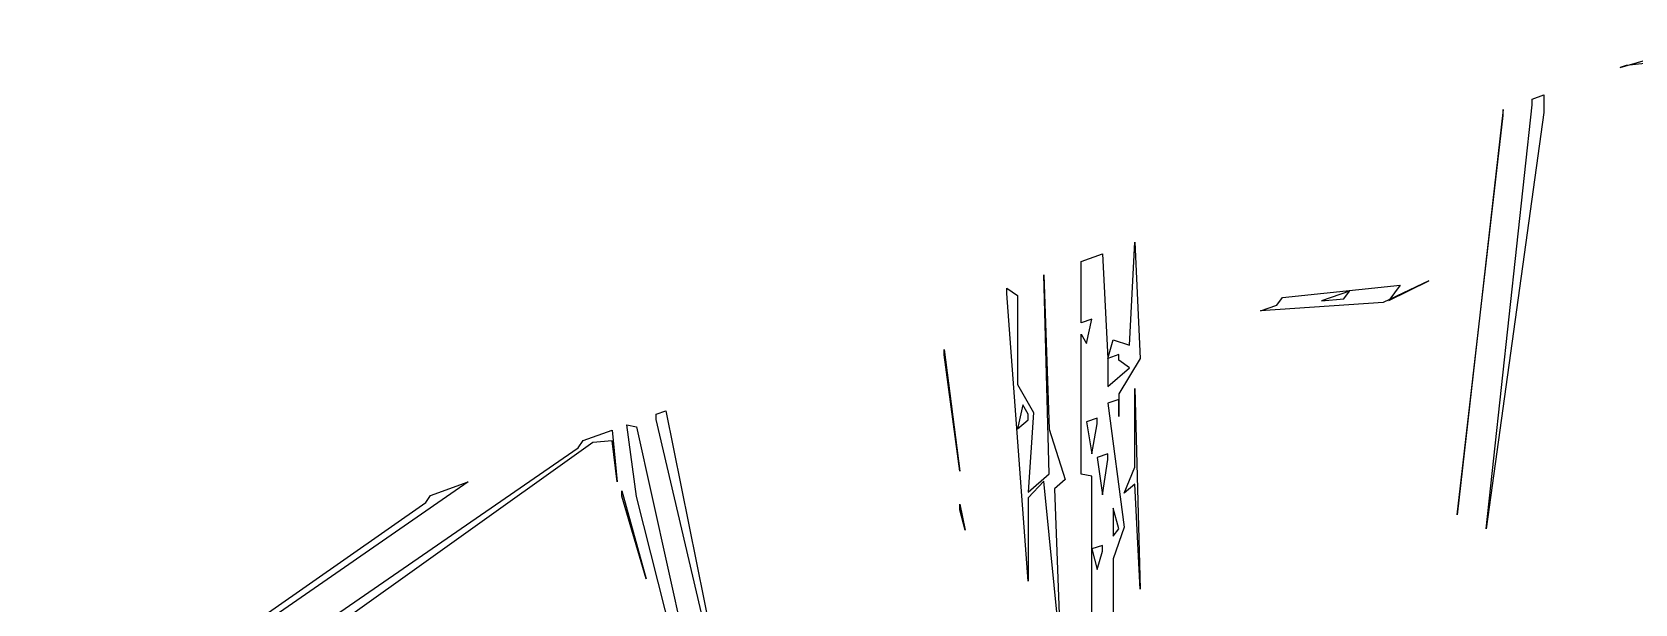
# Model space of a CAD drawing. Extents: x -13044 to 47959, y -15328 to 42462.
# Drawn here: x -1619 to 15031, y 27278 to 33220 of the extents above; entities that cross this region are included whole.
import ezdxf

# ---------------------------------------------------------------- set-up
doc = ezdxf.new("R2010")
doc.units = 0

msp = doc.modelspace()

# ---------------------------------------------------------------- linework, layer by layer
for p, q in [((18354.0709, 33220.2784), (14939.1509, 32874.1184)), ((18354.0709, 33220.2784, 3921.875), (14939.1509, 32874.1184, 3994.7917)), ((14877.7839, 32852.0371), (15742.9796, 33101.7132)), ((14877.7839, 32852.0371, 3994.7917), (15742.9796, 33101.7132, 3989.5833)), ((14939.1509, 32874.1184), (14877.7839, 32852.0371)), ((14939.1509, 32874.1184, 3994.7917), (14877.7839, 32852.0371, 3994.7917)), ((13965.1434, 32523.6476), (14085.9832, 32567.1286)), ((13965.1434, 32523.6476, 3994.7917), (14085.9832, 32567.1286, 3994.7917)), ((13965.1434, 32462.9607), (13965.1434, 32523.6476)), ((13965.1434, 32462.9607, 3989.5833), (13965.1434, 32523.6476, 3994.7917)), ((14085.9832, 32567.1286), (14085.9832, 32384.8731)), ((14085.9832, 32567.1286, 3994.7917), (14085.9832, 32384.8731, 3979.1667)), ((13664.1701, 32415.3504), (13185.9327, 28205.2731)), ((13664.1701, 32415.3504, 3994.7917), (13185.9327, 28205.2731, 3645.8333)), ((13185.9327, 28205.2731), (13664.1701, 32354.825)), ((13185.9327, 28205.2731, 3645.8333), (13664.1701, 32354.825, 3989.5833)), ((13484.3543, 28060.2017), (13965.1434, 32462.9607)), ((13484.3543, 28060.2017, 3625), (13965.1434, 32462.9607, 3989.5833)), ((14085.9832, 32384.8731), (13484.3543, 28060.2017)), ((14085.9832, 32384.8731, 3979.1667), (13484.3543, 28060.2017, 3625)), ((13664.1701, 32354.825), (13664.1701, 32415.3504)), ((13664.1701, 32354.825, 3989.5833), (13664.1701, 32415.3504, 3994.7917)), ((9780.444, 29965.9721), (9836.4418, 31038.0441)), ((9780.444, 29965.9721, 3901.0417), (9836.4418, 31038.0441, 3994.7917)), ((9836.4418, 31038.0441), (9892.4972, 29829.7076)), ((9836.4418, 31038.0441, 3994.7917), (9892.4972, 29829.7076, 3885.4167)), ((9279.0433, 30837.479), (9501.3166, 30917.4582)), ((9279.0433, 30837.479, 3994.7917), (9501.3166, 30917.4582, 3994.7917)), ((9279.0433, 30197.5987), (9279.0433, 30837.479)), ((9279.0433, 30197.5987, 3937.5), (9279.0433, 30837.479, 3994.7917)), ((9501.3166, 30917.4582), (9557.0275, 29829.4206)), ((9501.3166, 30917.4582, 3994.7917), (9557.0275, 29829.4206, 3895.8333)), ((8947.3347, 28630.3802), (8892.2473, 30698.3008)), ((8892.2473, 30698.3008), (8947.3347, 29094.3229)), ((8947.3347, 28630.3802, 3807.2917), (8892.2473, 30698.3008, 3994.7917)), ((8892.2473, 30698.3008, 3994.7917), (8947.3347, 29094.3229, 3848.9583)), ((8508.2033, 30560.1127), (8617.651, 30483.8629)), ((8508.2033, 30502.3557), (8508.2033, 30560.1127)), ((8508.2033, 30560.1127, 3994.7917), (8617.651, 30483.8629, 3984.375)), ((8508.2033, 30502.3557, 3989.5833), (8508.2033, 30560.1127, 3994.7917)), ((8727.3217, 27513.7221), (8508.2033, 30502.3557)), ((8727.3217, 27513.7221, 3713.5417), (8508.2033, 30502.3557, 3989.5833)), ((8617.651, 30483.8629), (8617.651, 29558.8096)), ((8617.651, 30483.8629, 3984.375), (8617.651, 29558.8096, 3901.0417)), ((11370.4693, 30463.4399), (12593.812, 30591.3941)), ((11370.4693, 30463.4399, 3895.8333), (12593.812, 30591.3941, 3869.7917)), ((12066.2192, 30527.6871), (11775.2608, 30426.4303)), ((12066.2192, 30527.6871, 3880.2083), (11775.2608, 30426.4303, 3880.2083)), ((12007.9054, 30447.7572), (12066.2192, 30527.6871)), ((12007.9054, 30447.7572, 3875), (12066.2192, 30527.6871, 3880.2083)), ((12889.0894, 30633.7277), (12417.392, 30410.4754)), ((12889.0894, 30633.7277, 3864.5833), (12417.392, 30410.4754, 3859.375)), ((12476.1367, 30430.7931), (12889.0894, 30633.7277)), ((12476.1367, 30430.7931, 3859.375), (12889.0894, 30633.7277, 3864.5833)), ((12593.812, 30591.3941), (12476.1367, 30430.7931)), ((12593.812, 30591.3941, 3869.7917), (12476.1367, 30430.7931, 3859.375)), ((12417.392, 30410.4754), (11140.4846, 30323.8618)), ((12417.392, 30410.4754, 3859.375), (11140.4846, 30323.8618, 3890.625)), ((11140.4846, 30323.8618), (11312.8832, 30384.0435)), ((11140.4846, 30323.8618, 3890.625), (11312.8832, 30384.0435, 3890.625)), ((11312.8832, 30384.0435), (11370.4693, 30463.4399)), ((11312.8832, 30384.0435, 3890.625), (11370.4693, 30463.4399, 3895.8333)), ((11775.2608, 30426.4303), (12007.9054, 30447.7572)), ((11775.2608, 30426.4303, 3880.2083), (12007.9054, 30447.7572, 3875)), ((9390.0661, 30236.8916), (9279.0433, 30197.5987)), ((9390.0661, 30236.8916, 3937.5), (9279.0433, 30197.5987, 3937.5)), ((9334.5263, 29984.4321), (9390.0661, 30236.8916)), ((9334.5263, 29984.4321, 3916.6667), (9390.0661, 30236.8916, 3937.5)), ((9279.0433, 28626.9833), (9279.0433, 30081.2568)), ((9279.0433, 30081.2568), (9334.5263, 29984.4321)), ((9279.0433, 28626.9833, 3796.875), (9279.0433, 30081.2568, 3927.0833)), ((9279.0433, 30081.2568, 3927.0833), (9334.5263, 29984.4321, 3916.6667)), ((9557.0275, 29829.4206), (9612.7956, 30023.9687)), ((9557.0275, 29829.4206, 3895.8333), (9612.7956, 30023.9687, 3911.4583)), ((9612.7956, 30023.9687), (9780.444, 29965.9721)), ((9612.7956, 30023.9687, 3911.4583), (9780.444, 29965.9721, 3901.0417)), ((7856.1606, 29923.6436), (8018.429, 28659.0575)), ((7856.1606, 29866.2367), (7856.1606, 29923.6436)), ((7856.1606, 29923.6436, 3958.3333), (8018.429, 28659.0575, 3838.5417)), ((7856.1606, 29866.2367, 3953.125), (7856.1606, 29923.6436, 3958.3333)), ((8018.429, 28659.0575), (7856.1606, 29866.2367)), ((8018.429, 28659.0575, 3838.5417), (7856.1606, 29866.2367, 3953.125)), ((9668.621, 29868.4361), (9557.0275, 29829.4206)), ((9668.621, 29868.4361, 3895.8333), (9557.0275, 29829.4206, 3895.8333)), ((9557.0275, 29829.4206), (9557.0275, 29537.8196)), ((9557.0275, 29829.4206, 3895.8333), (9557.0275, 29537.8196, 3869.7917)), ((9668.621, 29810.056), (9668.621, 29868.4361)), ((9668.621, 29810.056, 3890.625), (9668.621, 29868.4361, 3895.8333)), ((9892.4972, 29829.7076), (9668.621, 29459.7753)), ((9892.4972, 29829.7076, 3885.4167), (9668.621, 29459.7753, 3859.375)), ((9780.444, 29732.2115), (9668.621, 29810.056)), ((9780.444, 29732.2115, 3880.2083), (9668.621, 29810.056, 3890.625)), ((9557.0275, 29537.8196), (9780.444, 29732.2115)), ((9557.0275, 29537.8196, 3869.7917), (9780.444, 29732.2115, 3880.2083)), ((8617.651, 29558.8096), (8782.2409, 29269.0171)), ((8617.651, 29558.8096, 3901.0417), (8782.2409, 29269.0171, 3869.7917)), ((9836.4418, 29517.8185), (9892.4972, 27431.1948)), ((9836.4418, 29459.3483), (9836.4418, 29517.8185)), ((9836.4418, 29517.8185, 3859.375), (9892.4972, 27431.1948, 3671.875)), ((9836.4418, 29459.3483, 3854.1667), (9836.4418, 29517.8185, 3859.375)), ((8672.4585, 29346.6199), (8617.651, 29096.283)), ((8672.4585, 29346.6199, 3880.2083), (8617.651, 29096.283, 3859.375)), ((8727.3217, 29249.9635), (8672.4585, 29346.6199)), ((8727.3217, 29249.9635, 3869.7917), (8672.4585, 29346.6199, 3880.2083)), ((9668.621, 29401.3952), (9557.0275, 29362.859)), ((9668.621, 29401.3952, 3854.1667), (9557.0275, 29362.859, 3854.1667)), ((9557.0275, 29362.859), (9724.5037, 28077.2604)), ((9557.0275, 29362.859, 3854.1667), (9724.5037, 28077.2604, 3734.375)), ((9668.621, 29459.7753), (9668.621, 29226.2549)), ((9668.621, 29459.7753, 3859.375), (9668.621, 29226.2549, 3838.5417)), ((9668.621, 29226.2549), (9668.621, 29401.3952)), ((9668.621, 29226.2549, 3838.5417), (9668.621, 29401.3952, 3854.1667)), ((9836.4418, 28699.2355), (9836.4418, 29459.3483)), ((9836.4418, 28699.2355, 3786.4583), (9836.4418, 29459.3483, 3854.1667)), ((4660.1764, 28395.8284), (4558.6218, 29138.9608)), ((4558.6218, 29138.9608), (4660.1764, 29119.8115)), ((4660.1764, 28395.8284, 3921.875), (4558.6218, 29138.9608, 3994.7917)), ((4558.6218, 29138.9608, 3994.7917), (4660.1764, 29119.8115, 3989.5833)), ((4863.884, 29248.8013), (4966.0382, 29285.5587)), ((4863.884, 29248.8013, 3994.7917), (4966.0382, 29285.5587, 3994.7917)), ((4863.884, 29193.0009), (4863.884, 29248.8013)), ((4863.884, 29193.0009, 3989.5833), (4863.884, 29248.8013, 3994.7917)), ((5738.6431, 25455.8462), (4863.884, 29193.0009)), ((5738.6431, 25455.8462, 3614.5833), (4863.884, 29193.0009, 3989.5833)), ((4966.0382, 29285.5587), (5738.6431, 25455.8462)), ((4966.0382, 29285.5587, 3994.7917), (5738.6431, 25455.8462, 3614.5833)), ((8617.651, 29096.283), (8727.3217, 29192.0888)), ((8617.651, 29096.283, 3859.375), (8727.3217, 29192.0888, 3864.5833)), ((8782.2409, 29269.0171), (8727.3217, 28439.7175)), ((8782.2409, 29269.0171, 3869.7917), (8727.3217, 28439.7175, 3796.875)), ((8727.3217, 29192.0888), (8727.3217, 29249.9635)), ((8727.3217, 29192.0888, 3864.5833), (8727.3217, 29249.9635, 3869.7917)), ((9445.6628, 29207.881), (9334.5263, 29169.6219)), ((9445.6628, 29207.881, 3843.75), (9334.5263, 29169.6219, 3843.75)), ((9334.5263, 29169.6219), (9390.0661, 28839.3584)), ((9334.5263, 29169.6219, 3843.75), (9390.0661, 28839.3584, 3812.5)), ((9390.0661, 28839.3584), (9445.6628, 29149.6206)), ((9390.0661, 28839.3584, 3812.5), (9445.6628, 29149.6206, 3838.5417)), ((9445.6628, 29149.6206), (9445.6628, 29207.881)), ((9445.6628, 29149.6206, 3838.5417), (9445.6628, 29207.881, 3843.75)), ((4053.8169, 28901.9547), (4104.076, 28975.4045)), ((4053.8169, 28901.9547, 3989.5833), (4104.076, 28975.4045, 3994.7917)), ((4104.076, 28975.4045), (4406.6621, 29084.2821)), ((4104.076, 28975.4045, 3994.7917), (4406.6621, 29084.2821, 3994.7917)), ((4406.6621, 28973.1723), (4204.7412, 28956.1798)), ((4406.6621, 28973.1723, 3984.375), (4204.7412, 28956.1798, 3989.5833)), ((4406.6621, 29084.2821), (4457.2658, 28546.6699)), ((4406.6621, 29084.2821, 3994.7917), (4457.2658, 28546.6699, 3942.7083)), ((4457.2658, 28546.6699), (4406.6621, 28973.1723)), ((4457.2658, 28546.6699, 3942.7083), (4406.6621, 28973.1723, 3984.375)), ((4660.1764, 29119.8115), (5479.8362, 25428.9963)), ((4660.1764, 29119.8115, 3989.5833), (5479.8362, 25428.9963, 3619.7917)), ((8947.3347, 29094.3229), (9112.9347, 28570.6026)), ((8947.3347, 29094.3229, 3848.9583), (9112.9347, 28570.6026, 3796.875)), ((1125.3404, 26881.5166), (4053.8169, 28901.9547)), ((1125.3404, 26881.5166, 3895.8333), (4053.8169, 28901.9547, 3989.5833)), ((4204.7412, 28956.1798), (1315.3876, 26894.0661)), ((4204.7412, 28956.1798, 3989.5833), (1315.3876, 26894.0661, 3890.625)), ((9557.0275, 28837.9773), (9445.6628, 28800.0582)), ((9557.0275, 28837.9773, 3807.2917), (9445.6628, 28800.0582, 3807.2917)), ((9557.0275, 28779.6571), (9557.0275, 28837.9773)), ((9557.0275, 28779.6571, 3802.0833), (9557.0275, 28837.9773, 3807.2917)), ((9445.6628, 28800.0582), (9501.3166, 28410.976)), ((9445.6628, 28800.0582, 3807.2917), (9501.3166, 28410.976, 3770.8333)), ((9501.3166, 28410.976), (9557.0275, 28779.6571)), ((9501.3166, 28410.976, 3770.8333), (9557.0275, 28779.6571, 3802.0833)), ((9724.5037, 28427.7211), (9836.4418, 28699.2355)), ((9724.5037, 28427.7211, 3765.625), (9836.4418, 28699.2355, 3786.4583)), ((2911.2242, 28546.1885), (-9928.404, 19666.8087)), ((2911.2242, 28546.1885, 3994.7917), (-9928.404, 19666.8087, 3531.25)), ((2519.7132, 28405.3137), (2911.2242, 28546.1885)), ((2519.7132, 28405.3137, 3994.7917), (2911.2242, 28546.1885, 3994.7917)), ((8727.3217, 28439.7175), (8947.3347, 28630.3802)), ((8727.3217, 28439.7175, 3796.875), (8947.3347, 28630.3802, 3807.2917)), ((8892.2473, 28553.66), (8727.3217, 28381.8428)), ((8892.2473, 28553.66, 3802.0833), (8727.3217, 28381.8428, 3791.6667)), ((9057.6783, 26868.3369), (8892.2473, 28553.66)), ((9057.6783, 26868.3369, 3645.8333), (8892.2473, 28553.66, 3802.0833)), ((9112.9347, 28570.6026), (9002.4783, 28475.089)), ((9112.9347, 28570.6026, 3796.875), (9002.4783, 28475.089, 3791.6667)), ((9002.4783, 28475.089), (9057.6783, 26984.4411)), ((9002.4783, 28475.089, 3791.6667), (9057.6783, 26984.4411, 3656.25)), ((9390.0661, 28606.4362), (9279.0433, 28626.9833)), ((9390.0661, 28606.4362, 3791.6667), (9279.0433, 28626.9833, 3796.875)), ((9390.0661, 26626.5974), (9390.0661, 28606.4362)), ((9390.0661, 26626.5974, 3614.5833), (9390.0661, 28606.4362, 3791.6667)), ((9836.4418, 28523.8248), (9724.5037, 28427.7211)), ((9836.4418, 28523.8248, 3770.8333), (9724.5037, 28427.7211, 3765.625)), ((9892.4972, 27431.1948), (9836.4418, 28523.8248)), ((9892.4972, 27431.1948, 3671.875), (9836.4418, 28523.8248, 3770.8333)), ((-9928.404, 19666.8087), (2470.9856, 28333.2647)), ((-9928.404, 19666.8087, 3531.25), (2470.9856, 28333.2647, 3989.5833)), ((2470.9856, 28333.2647), (2519.7132, 28405.3137)), ((2470.9856, 28333.2647, 3989.5833), (2519.7132, 28405.3137, 3994.7917)), ((4507.919, 28453.4056), (4761.9303, 27539.7466)), ((4507.919, 28397.7963), (4507.919, 28453.4056)), ((4507.919, 28453.4056, 3932.2917), (4761.9303, 27539.7466, 3838.5417)), ((4507.919, 28397.7963, 3927.0833), (4507.919, 28453.4056, 3932.2917)), ((4761.9303, 27539.7466), (4507.919, 28397.7963)), ((4761.9303, 27539.7466, 3838.5417), (4507.919, 28397.7963, 3927.0833)), ((5325.1647, 25771.6575), (4660.1764, 28395.8284)), ((5325.1647, 25771.6575, 3656.25), (4660.1764, 28395.8284, 3921.875)), ((8018.429, 28314.0929), (8072.6281, 28044.9313)), ((8018.429, 28256.5988), (8018.429, 28314.0929)), ((8018.429, 28314.0929, 3807.2917), (8072.6281, 28044.9313, 3781.25)), ((8018.429, 28256.5988, 3802.0833), (8018.429, 28314.0929, 3807.2917)), ((8727.3217, 28381.8428), (8727.3217, 27513.7221)), ((8727.3217, 28381.8428, 3791.6667), (8727.3217, 27513.7221, 3713.5417)), ((8072.6281, 28044.9313), (8018.429, 28256.5988)), ((8072.6281, 28044.9313, 3781.25), (8018.429, 28256.5988, 3802.0833)), ((9668.621, 28058.6527), (9612.7956, 28273.4646)), ((9612.7956, 28273.4646), (9612.7956, 27981.7139)), ((9668.621, 28058.6527, 3734.375), (9612.7956, 28273.4646, 3755.2083)), ((9612.7956, 28273.4646, 3755.2083), (9612.7956, 27981.7139, 3729.1667)), ((9724.5037, 28077.2604), (9612.7956, 27748.3134)), ((9724.5037, 28077.2604, 3734.375), (9612.7956, 27748.3134, 3708.3333)), ((9612.7956, 27981.7139), (9668.621, 28058.6527)), ((9612.7956, 27981.7139, 3729.1667), (9668.621, 28058.6527, 3734.375)), ((9501.3166, 27886.3635), (9390.0661, 27849.439)), ((9501.3166, 27886.3635, 3723.9583), (9390.0661, 27849.439, 3723.9583)), ((9390.0661, 27849.439), (9445.6628, 27634.8502)), ((9390.0661, 27849.439, 3723.9583), (9445.6628, 27634.8502, 3703.125)), ((9445.6628, 27634.8502), (9501.3166, 27828.0732)), ((9445.6628, 27634.8502, 3703.125), (9501.3166, 27828.0732, 3718.75)), ((9501.3166, 27828.0732), (9501.3166, 27886.3635)), ((9501.3166, 27828.0732, 3718.75), (9501.3166, 27886.3635, 3723.9583)), ((9612.7956, 27748.3134), (9612.7956, 26581.3107)), ((9612.7956, 27748.3134, 3708.3333), (9612.7956, 26581.3107, 3604.1667))]:
    msp.add_line(p, q)

doc.saveas('drawing.dxf')
